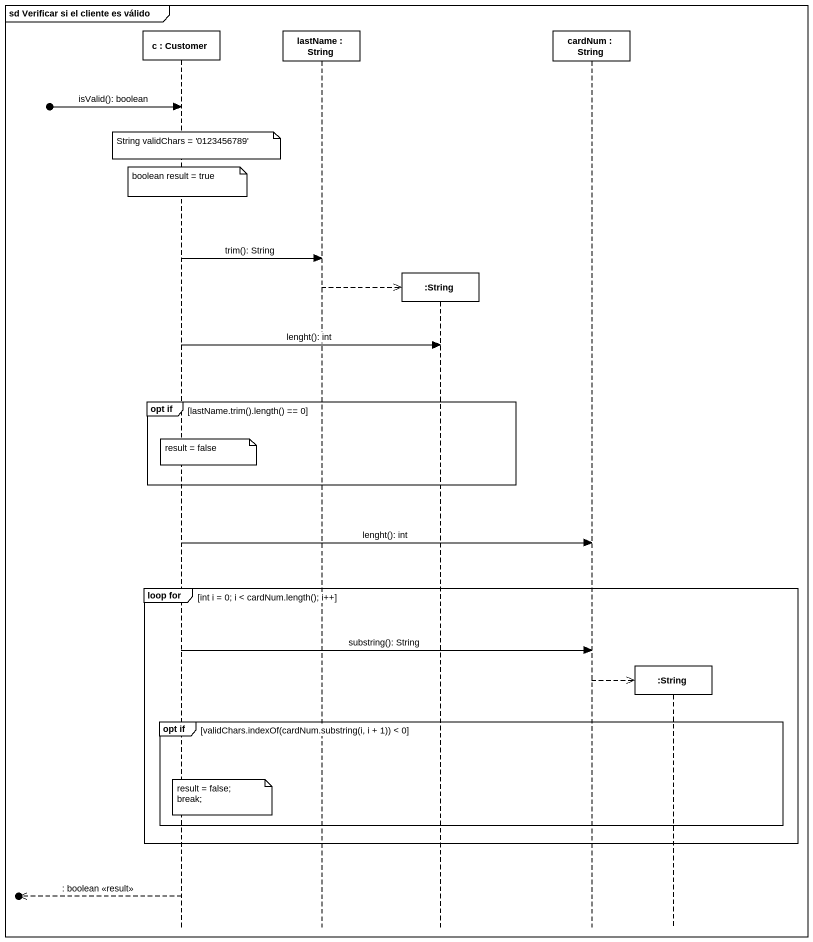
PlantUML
@startuml
mainframe sd Verificar si el cliente es válido
hide footbox
participant "c : Customer" as c
participant "lastName : String" as lastName
participant ":String" as String
participant "cardNum : String" as cardNum
participant ":String" as String_2

[o-> c : isValid(): boolean
note over c : String validChars = '0123456789'
note over c : boolean result = true
c -> lastName : trim(): String
lastName -->> String **
c -> String : lenght(): int
group opt if [lastName.trim().length() == 0]
  note over c : result = false
end
c -> cardNum : lenght(): int
group loop for [int i = 0; i < cardNum.length(); i++]
  c -> cardNum : substring(): String
  cardNum -->> String_2 **
  group opt if [validChars.indexOf(cardNum.substring(i, i + 1)) < 0]
    note over c
      result = false;
      break;
    end note
  end
end
[o<<-- c : : boolean <<result>>
@enduml
